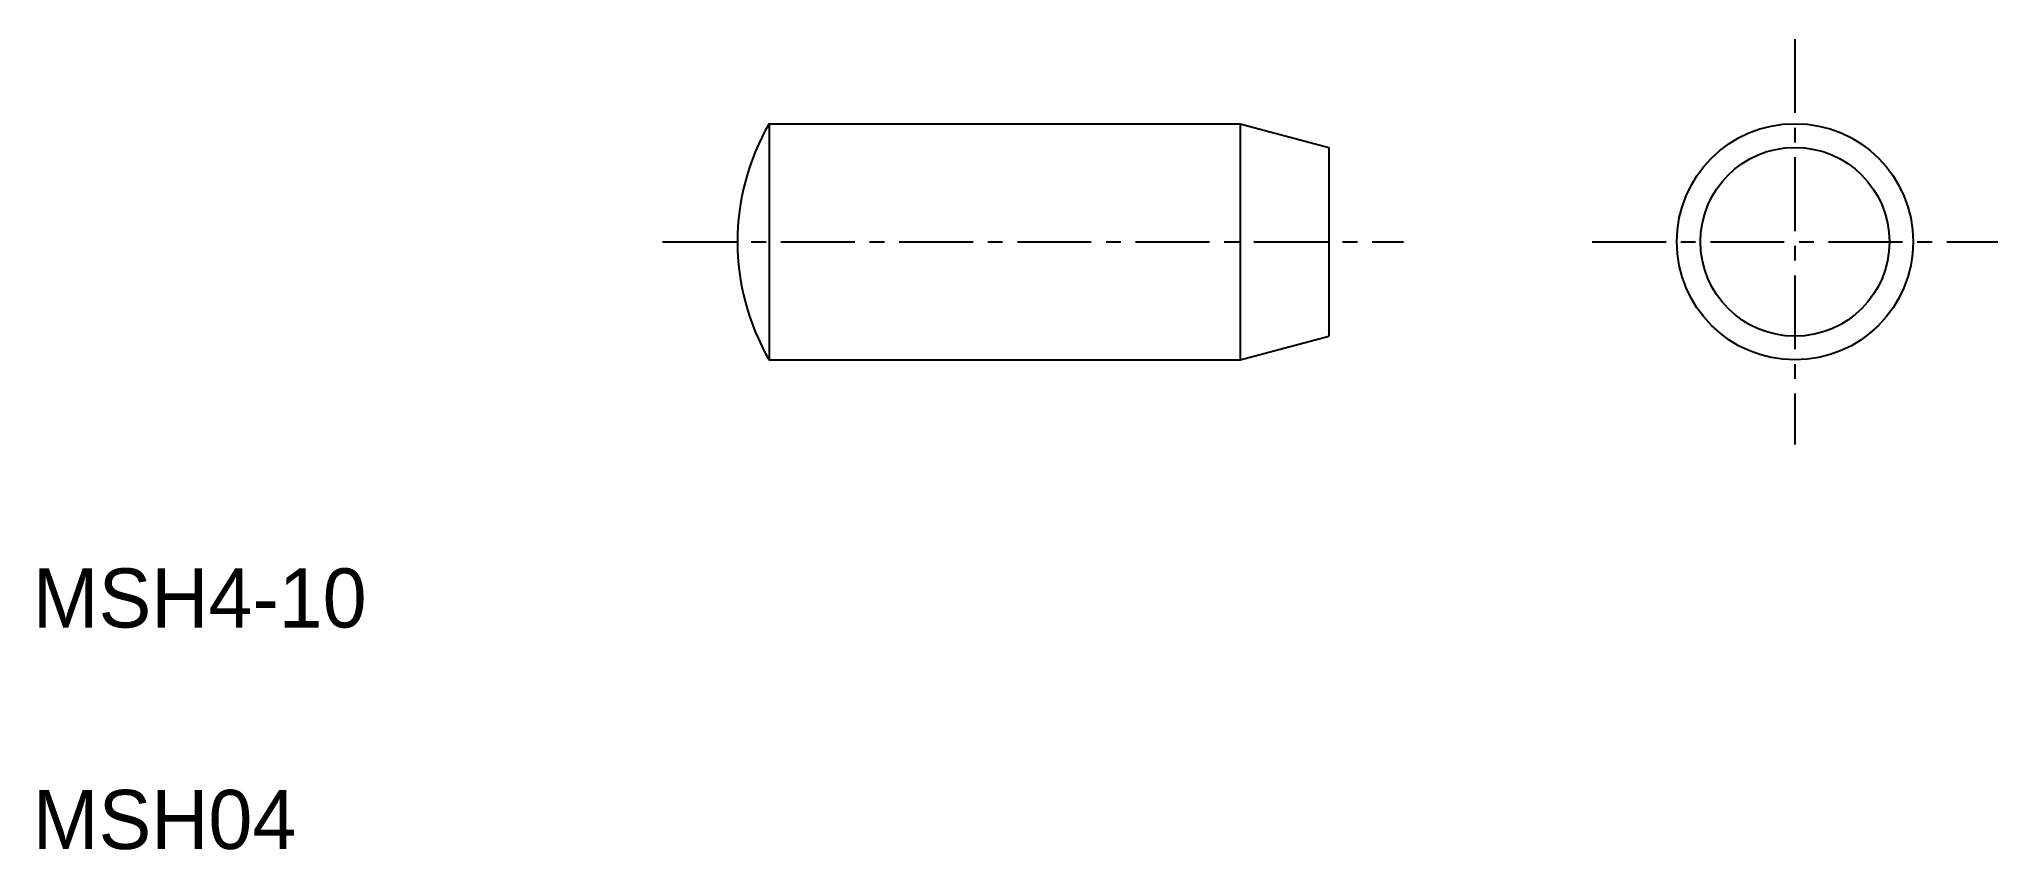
# Model space of a CAD drawing. Extents: x 56.8 to 90, y 115.9 to 129.6.
import ezdxf

# ---------------------------------------------------------------- set-up
doc = ezdxf.new("R2010")
doc.units = 0
doc.linetypes.add('CENTER', pattern=[2, 1.25, -0.25, 0.25, -0.25])
doc.layers.get('0').update_dxf_attribs({"linetype": 'CONTINUOUS'})
doc.layers.add('CENTER', color=1, linetype='CENTER')

msp = doc.modelspace()

# ---------------------------------------------------------------- linework, layer by layer
at = {"color": 7, "linetype": 'CONTINUOUS'}
for p, q in [((69.192, 128.201), (77.156, 128.201)), ((69.192, 128.201), (69.192, 124.201)), ((77.156, 128.201), (77.156, 124.201)), ((77.156, 128.201), (78.656, 127.8)), ((77.531, 128.101), (77.531, 128.101)), ((77.906, 128.001), (77.906, 128.001)), ((78.656, 127.8), (78.656, 124.603)), ((77.156, 124.201), (78.656, 124.603)), ((69.192, 124.201), (77.156, 124.201))]:
    msp.add_line(p, q, dxfattribs=at)
for radius in [2, 1.598]:
    msp.add_circle((86.542, 126.201), radius, dxfattribs=at)
msp.add_arc((72.656, 126.201), 4, 150, 210, dxfattribs=at)
at = {"layer": 'CENTER', "color": 1, "linetype": 'CENTER'}
for p, q in [((86.542, 129.632), (86.542, 122.771)), ((67.39, 126.201), (79.923, 126.201)), ((83.111, 126.201), (89.973, 126.201))]:
    msp.add_line(p, q, dxfattribs=at)

# ---------------------------------------------------------------- texts
at = {"color": 7, "linetype": 'CONTINUOUS'}
for s, p in [('MSH4-10', (56.736, 119.671)), ('MSH04', (56.736, 115.921))]:
    msp.add_text(s, height=1, dxfattribs=at).set_placement(p)

doc.saveas('drawing.dxf')
